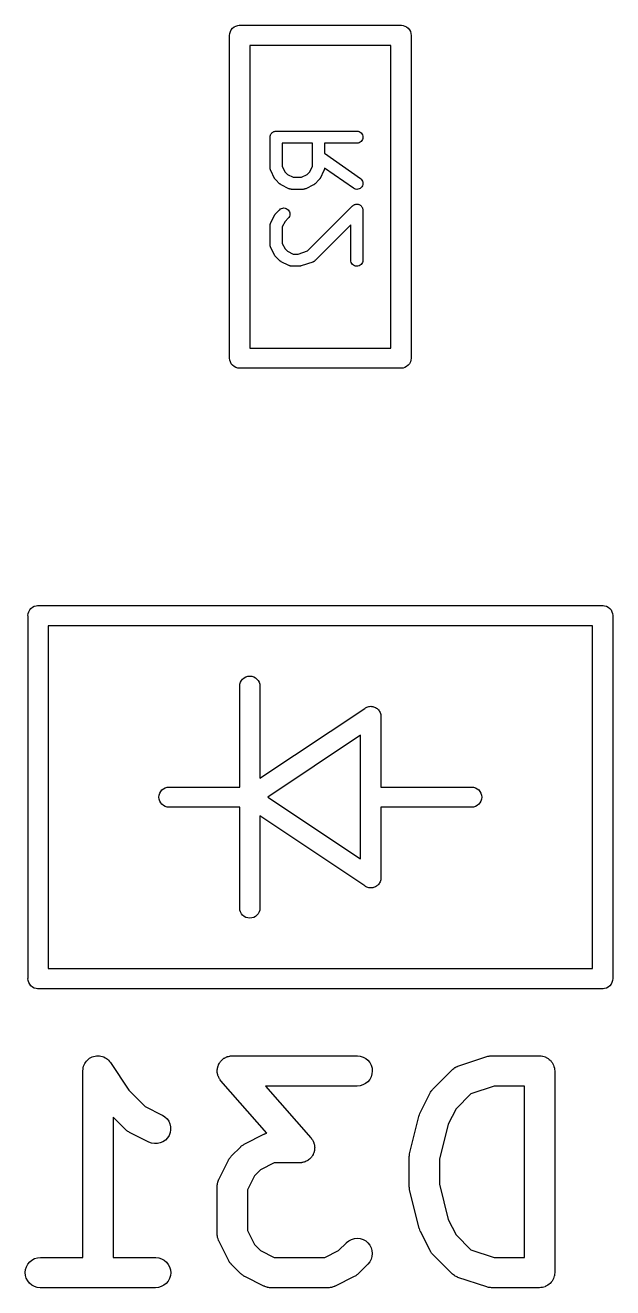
# Model space of a CAD drawing. Extents: x 1.7 to 12.3, y -5.9 to -2.3.
# Drawn here: x 6.2236 to 6.3384, y -2.627 to -2.3806 of the extents above; entities that cross this region are included whole.
import ezdxf

# ---------------------------------------------------------------- set-up
doc = ezdxf.new("R2010")
doc.units = 0
doc.header["$MEASUREMENT"] = 0
doc.layers.add('BLACK', color=7, linetype='CONTINUOUS')

msp = doc.modelspace()

# ---------------------------------------------------------------- linework, layer by layer
at = {"layer": 'BLACK', "linetype": 'CONTINUOUS'}
for p, q in [((6.26353, -2.38257), (6.26357, -2.38218)), ((6.26354, -2.38266), (6.26353, -2.38257)), ((6.26354, -2.44546), (6.26354, -2.38266)), ((6.26357, -2.38218), (6.26368, -2.38181)), ((6.26368, -2.38181), (6.26386, -2.38147)), ((6.26386, -2.38147), (6.26411, -2.38117)), ((6.26411, -2.38117), (6.26441, -2.38092)), ((6.26441, -2.38092), (6.26475, -2.38074)), ((6.26475, -2.38074), (6.26512, -2.38063)), ((6.26512, -2.38063), (6.26541, -2.3806)), ((6.26541, -2.3806), (6.26551, -2.38059)), ((6.26551, -2.38059), (6.2656, -2.3806)), ((6.2656, -2.3806), (6.29691, -2.3806)), ((6.29691, -2.3806), (6.297, -2.38059)), ((6.297, -2.38059), (6.2971, -2.3806)), ((6.2971, -2.3806), (6.29739, -2.38063)), ((6.29739, -2.38063), (6.29776, -2.38074)), ((6.29776, -2.38074), (6.2981, -2.38092)), ((6.2981, -2.38092), (6.2984, -2.38117)), ((6.2984, -2.38117), (6.29865, -2.38147)), ((6.29865, -2.38147), (6.29883, -2.38181)), ((6.29883, -2.38181), (6.29894, -2.38218)), ((6.29894, -2.38218), (6.29898, -2.38257)), ((6.29898, -2.38257), (6.29897, -2.38266)), ((6.29897, -2.38266), (6.29897, -2.44546)), ((6.26747, -2.38453), (6.26747, -2.44359)), ((6.29503, -2.38453), (6.26747, -2.38453)), ((6.29503, -2.44359), (6.29503, -2.38453)), ((6.27145, -2.40242), (6.27146, -2.40231)), ((6.27145, -2.40244), (6.27145, -2.40242)), ((6.27145, -2.40844), (6.27145, -2.40244)), ((6.27146, -2.40231), (6.27147, -2.4022)), ((6.27147, -2.4022), (6.27148, -2.40219)), ((6.27147, -2.4022), (6.27147, -2.4022)), ((6.27148, -2.40219), (6.27151, -2.40209)), ((6.27151, -2.40209), (6.27154, -2.40198)), ((6.27154, -2.40197), (6.2716, -2.40188)), ((6.27154, -2.40198), (6.27154, -2.40197)), ((6.27154, -2.40198), (6.27154, -2.40198)), ((6.2716, -2.40188), (6.27165, -2.40178)), ((6.27165, -2.40178), (6.27165, -2.40177)), ((6.27165, -2.40177), (6.27166, -2.40177)), ((6.27166, -2.40177), (6.27173, -2.40169)), ((6.27173, -2.40169), (6.2718, -2.4016)), ((6.2718, -2.40159), (6.27189, -2.40152)), ((6.2718, -2.4016), (6.2718, -2.40159)), ((6.2718, -2.4016), (6.2718, -2.4016)), ((6.27189, -2.40152), (6.27198, -2.40145)), ((6.27198, -2.40145), (6.27208, -2.4014)), ((6.27198, -2.40145), (6.27198, -2.40145)), ((6.27198, -2.40145), (6.27198, -2.40145)), ((6.27208, -2.4014), (6.27218, -2.40135)), ((6.27218, -2.40135), (6.27218, -2.40134)), ((6.27218, -2.40134), (6.27219, -2.40134)), ((6.27219, -2.40134), (6.2723, -2.40131)), ((6.2723, -2.40131), (6.2724, -2.40128)), ((6.2724, -2.40128), (6.27241, -2.40128)), ((6.27241, -2.40128), (6.27252, -2.40127)), ((6.27241, -2.40128), (6.27241, -2.40128)), ((6.27252, -2.40127), (6.27263, -2.40126)), ((6.27263, -2.40126), (6.28838, -2.40126)), ((6.28838, -2.40126), (6.2884, -2.40126)), ((6.2884, -2.40126), (6.28862, -2.40128)), ((6.28862, -2.40128), (6.28884, -2.40135)), ((6.28884, -2.40135), (6.28905, -2.40146)), ((6.28905, -2.40146), (6.28922, -2.40161)), ((6.28922, -2.40161), (6.28937, -2.40179)), ((6.28937, -2.40179), (6.28947, -2.402)), ((6.28947, -2.402), (6.28954, -2.40222)), ((6.28954, -2.40222), (6.28956, -2.40245)), ((6.28956, -2.40245), (6.28954, -2.40268)), ((6.27381, -2.40362), (6.27381, -2.40816)), ((6.2797, -2.40362), (6.27381, -2.40362)), ((6.2797, -2.40816), (6.2797, -2.40362)), ((6.28838, -2.40362), (6.28206, -2.40362)), ((6.28206, -2.40362), (6.28206, -2.40557)), ((6.28861, -2.4036), (6.28838, -2.40362)), ((6.28883, -2.40353), (6.28861, -2.4036)), ((6.28903, -2.40342), (6.28883, -2.40353)), ((6.28921, -2.40328), (6.28903, -2.40342)), ((6.28936, -2.4031), (6.28921, -2.40328)), ((6.28947, -2.4029), (6.28936, -2.4031)), ((6.28954, -2.40268), (6.28947, -2.4029)), ((6.28206, -2.40557), (6.28906, -2.41047)), ((6.27145, -2.40847), (6.27145, -2.40844)), ((6.27145, -2.40851), (6.27145, -2.40847)), ((6.27146, -2.40859), (6.27145, -2.40851)), ((6.27147, -2.40867), (6.27146, -2.40859)), ((6.27148, -2.4087), (6.27147, -2.40867)), ((6.27149, -2.40873), (6.27148, -2.4087)), ((6.27152, -2.40881), (6.27149, -2.40873)), ((6.27154, -2.40889), (6.27152, -2.40881)), ((6.27155, -2.40892), (6.27154, -2.40889)), ((6.27157, -2.40895), (6.27155, -2.40892)), ((6.27157, -2.40897), (6.27157, -2.40895)), ((6.27232, -2.41047), (6.27157, -2.40897)), ((6.27381, -2.40816), (6.27435, -2.40924)), ((6.27435, -2.40924), (6.27483, -2.40972)), ((6.27483, -2.40972), (6.27591, -2.41026)), ((6.2776, -2.41026), (6.27868, -2.40972)), ((6.27868, -2.40972), (6.27916, -2.40924)), ((6.27916, -2.40924), (6.2797, -2.40816)), ((6.28194, -2.40897), (6.28119, -2.41047)), ((6.28195, -2.40893), (6.28194, -2.40897)), ((6.28197, -2.4089), (6.28195, -2.40893)), ((6.28199, -2.40883), (6.28197, -2.4089)), ((6.28202, -2.40875), (6.28199, -2.40883)), ((6.28203, -2.40868), (6.28202, -2.40872)), ((6.28202, -2.40872), (6.28202, -2.40875)), ((6.28204, -2.4086), (6.28203, -2.40868)), ((6.28206, -2.40852), (6.28204, -2.4086)), ((6.2877, -2.4124), (6.28206, -2.40846)), ((6.28206, -2.40846), (6.28206, -2.40849)), ((6.28206, -2.40849), (6.28206, -2.40852)), ((6.27236, -2.41052), (6.27232, -2.41047)), ((6.27239, -2.41058), (6.27236, -2.41052)), ((6.27242, -2.41062), (6.27239, -2.41058)), ((6.27245, -2.41066), (6.27242, -2.41062)), ((6.27249, -2.41071), (6.27245, -2.41066)), ((6.27253, -2.41076), (6.27249, -2.41071)), ((6.27255, -2.41077), (6.27253, -2.41076)), ((6.2733, -2.41152), (6.27255, -2.41077)), ((6.27335, -2.41156), (6.2733, -2.41152)), ((6.27339, -2.41161), (6.27335, -2.41156)), ((6.27344, -2.41164), (6.27339, -2.41161)), ((6.27347, -2.41167), (6.27344, -2.41164)), ((6.27353, -2.4117), (6.27347, -2.41167)), ((6.27359, -2.41174), (6.27353, -2.4117)), ((6.2736, -2.41174), (6.27359, -2.41174)), ((6.2751, -2.41249), (6.2736, -2.41174)), ((6.27591, -2.41026), (6.2776, -2.41026)), ((6.27991, -2.41174), (6.27841, -2.41249)), ((6.27996, -2.41171), (6.27991, -2.41174)), ((6.28002, -2.41168), (6.27996, -2.41171)), ((6.28006, -2.41165), (6.28002, -2.41168)), ((6.2801, -2.41162), (6.28006, -2.41165)), ((6.28015, -2.41157), (6.2801, -2.41162)), ((6.2802, -2.41153), (6.28015, -2.41157)), ((6.28021, -2.41152), (6.2802, -2.41153)), ((6.28096, -2.41077), (6.28021, -2.41152)), ((6.28101, -2.41072), (6.28096, -2.41077)), ((6.28105, -2.41067), (6.28101, -2.41072)), ((6.28108, -2.41063), (6.28105, -2.41067)), ((6.28111, -2.41059), (6.28108, -2.41063)), ((6.28114, -2.41054), (6.28111, -2.41059)), ((6.28118, -2.41048), (6.28114, -2.41054)), ((6.28119, -2.41047), (6.28118, -2.41048)), ((6.2879, -2.41252), (6.2877, -2.4124)), ((6.28901, -2.41244), (6.2888, -2.41254)), ((6.28919, -2.41229), (6.28901, -2.41244)), ((6.28906, -2.41047), (6.28907, -2.41048)), ((6.28907, -2.41048), (6.28924, -2.41063)), ((6.28934, -2.41212), (6.28919, -2.41229)), ((6.28924, -2.41063), (6.28938, -2.41081)), ((6.28946, -2.41192), (6.28934, -2.41212)), ((6.28938, -2.41081), (6.28948, -2.41102)), ((6.28953, -2.4117), (6.28946, -2.41192)), ((6.28948, -2.41102), (6.28954, -2.41124)), ((6.28956, -2.41147), (6.28953, -2.4117)), ((6.28954, -2.41124), (6.28956, -2.41147)), ((6.27513, -2.41251), (6.2751, -2.41249)), ((6.27516, -2.41252), (6.27513, -2.41251)), ((6.27524, -2.41255), (6.27516, -2.41252)), ((6.27532, -2.41258), (6.27524, -2.41255)), ((6.27535, -2.41258), (6.27532, -2.41258)), ((6.27538, -2.41259), (6.27535, -2.41258)), ((6.27546, -2.4126), (6.27538, -2.41259)), ((6.27554, -2.41261), (6.27546, -2.4126)), ((6.27558, -2.41261), (6.27554, -2.41261)), ((6.27561, -2.41262), (6.27558, -2.41261)), ((6.27563, -2.41262), (6.27561, -2.41262)), ((6.27788, -2.41262), (6.27563, -2.41262)), ((6.27791, -2.41261), (6.27788, -2.41262)), ((6.27795, -2.41262), (6.27791, -2.41261)), ((6.27803, -2.4126), (6.27795, -2.41262)), ((6.27811, -2.4126), (6.27803, -2.4126)), ((6.27814, -2.41259), (6.27811, -2.4126)), ((6.27818, -2.41258), (6.27814, -2.41259)), ((6.27825, -2.41255), (6.27818, -2.41258)), ((6.27833, -2.41253), (6.27825, -2.41255)), ((6.27836, -2.41251), (6.27833, -2.41253)), ((6.27839, -2.4125), (6.27836, -2.41251)), ((6.27841, -2.41249), (6.27839, -2.4125)), ((6.28812, -2.41259), (6.2879, -2.41252)), ((6.28835, -2.41262), (6.28812, -2.41259)), ((6.28858, -2.4126), (6.28835, -2.41262)), ((6.2888, -2.41254), (6.28858, -2.4126)), ((6.2725, -2.4174), (6.27255, -2.41735)), ((6.27255, -2.41735), (6.2733, -2.4166)), ((6.2733, -2.4166), (6.27331, -2.41659)), ((6.27331, -2.41659), (6.27349, -2.41645)), ((6.27349, -2.41645), (6.27369, -2.41634)), ((6.27369, -2.41634), (6.27391, -2.41627)), ((6.27391, -2.41627), (6.27414, -2.41625)), ((6.27414, -2.41625), (6.27437, -2.41628)), ((6.27437, -2.41628), (6.27459, -2.41635)), ((6.27459, -2.41635), (6.27479, -2.41646)), ((6.27479, -2.41646), (6.27497, -2.41661)), ((6.27497, -2.41661), (6.27512, -2.41679)), ((6.27512, -2.41679), (6.27522, -2.41699)), ((6.27522, -2.41699), (6.27529, -2.41721)), ((6.27529, -2.41721), (6.27531, -2.41744)), ((6.27874, -2.42465), (6.28754, -2.41585)), ((6.28754, -2.41585), (6.28756, -2.41584)), ((6.28756, -2.41584), (6.28765, -2.41577)), ((6.28765, -2.41577), (6.28773, -2.4157)), ((6.28773, -2.4157), (6.28773, -2.4157)), ((6.28773, -2.4157), (6.28774, -2.4157)), ((6.28774, -2.4157), (6.28783, -2.41564)), ((6.28783, -2.41564), (6.28794, -2.41559)), ((6.28794, -2.41559), (6.28805, -2.41556)), ((6.28794, -2.41559), (6.28794, -2.41559)), ((6.28794, -2.41559), (6.28794, -2.41559)), ((6.28805, -2.41556), (6.28816, -2.41553)), ((6.28816, -2.41553), (6.28828, -2.41551)), ((6.28816, -2.41553), (6.28816, -2.41553)), ((6.28816, -2.41553), (6.28816, -2.41553)), ((6.28828, -2.41551), (6.28839, -2.4155)), ((6.28839, -2.4155), (6.28839, -2.41551)), ((6.28839, -2.41551), (6.28839, -2.4155)), ((6.28839, -2.4155), (6.28851, -2.41552)), ((6.28851, -2.41552), (6.28862, -2.41553)), ((6.28862, -2.41553), (6.28862, -2.41553)), ((6.28862, -2.41553), (6.28862, -2.41553)), ((6.28862, -2.41553), (6.28874, -2.41557)), ((6.28874, -2.41557), (6.28884, -2.4156)), ((6.28884, -2.4156), (6.28884, -2.4156)), ((6.28884, -2.4156), (6.28884, -2.4156)), ((6.28884, -2.4156), (6.28895, -2.41566)), ((6.28895, -2.41566), (6.28904, -2.41571)), ((6.28904, -2.41571), (6.28904, -2.41571)), ((6.28904, -2.41571), (6.28904, -2.41571)), ((6.28904, -2.41571), (6.28913, -2.41579)), ((6.28913, -2.41579), (6.28922, -2.41585)), ((6.28922, -2.41585), (6.28922, -2.41586)), ((6.28922, -2.41586), (6.28922, -2.41586)), ((6.28922, -2.41586), (6.28929, -2.41595)), ((6.28929, -2.41595), (6.28936, -2.41603)), ((6.28936, -2.41603), (6.28936, -2.41603)), ((6.28936, -2.41603), (6.28936, -2.41604)), ((6.28936, -2.41604), (6.28942, -2.41614)), ((6.28942, -2.41614), (6.28947, -2.41624)), ((6.28947, -2.41624), (6.28947, -2.41624)), ((6.28947, -2.41624), (6.28947, -2.41624)), ((6.28947, -2.41624), (6.2895, -2.41635)), ((6.2895, -2.41635), (6.28954, -2.41646)), ((6.28954, -2.41646), (6.28954, -2.41646)), ((6.28954, -2.41646), (6.28954, -2.41646)), ((6.28954, -2.41646), (6.28955, -2.41657)), ((6.28955, -2.41657), (6.28956, -2.41669)), ((6.28956, -2.41669), (6.28956, -2.42643)), ((6.27145, -2.4196), (6.27147, -2.41952)), ((6.27145, -2.41963), (6.27145, -2.4196)), ((6.27145, -2.41967), (6.27145, -2.41963)), ((6.27145, -2.41969), (6.27145, -2.41967)), ((6.27145, -2.42344), (6.27145, -2.41969)), ((6.27147, -2.41952), (6.27148, -2.41944)), ((6.27148, -2.41944), (6.27149, -2.41941)), ((6.27149, -2.41937), (6.27152, -2.4193)), ((6.27149, -2.41941), (6.27149, -2.41937)), ((6.27152, -2.4193), (6.27154, -2.41922)), ((6.27154, -2.41922), (6.27156, -2.41919)), ((6.27156, -2.41919), (6.27157, -2.41916)), ((6.27157, -2.41916), (6.27232, -2.41766)), ((6.27232, -2.41766), (6.27233, -2.41764)), ((6.27233, -2.41764), (6.27237, -2.41759)), ((6.27237, -2.41759), (6.2724, -2.41753)), ((6.2724, -2.41753), (6.27243, -2.41749)), ((6.27243, -2.41749), (6.27246, -2.41745)), ((6.27246, -2.41745), (6.2725, -2.4174)), ((6.27435, -2.41889), (6.27381, -2.41996)), ((6.27497, -2.41827), (6.27435, -2.41889)), ((6.27511, -2.41809), (6.27497, -2.41827)), ((6.27522, -2.41789), (6.27511, -2.41809)), ((6.27529, -2.41767), (6.27522, -2.41789)), ((6.27531, -2.41744), (6.27529, -2.41767)), ((6.2872, -2.41954), (6.28021, -2.42652)), ((6.2872, -2.42643), (6.2872, -2.41954)), ((6.27381, -2.41996), (6.27381, -2.42316)), ((6.27145, -2.42347), (6.27145, -2.42344)), ((6.27145, -2.4235), (6.27145, -2.42347)), ((6.27146, -2.42358), (6.27145, -2.4235)), ((6.27147, -2.42366), (6.27146, -2.42358)), ((6.27148, -2.4237), (6.27147, -2.42366)), ((6.27149, -2.42373), (6.27148, -2.4237)), ((6.27152, -2.42381), (6.27149, -2.42373)), ((6.27154, -2.42389), (6.27152, -2.42381)), ((6.27155, -2.42392), (6.27154, -2.42389)), ((6.27157, -2.42395), (6.27155, -2.42392)), ((6.27157, -2.42396), (6.27157, -2.42395)), ((6.27232, -2.42546), (6.27157, -2.42396)), ((6.27381, -2.42316), (6.27435, -2.42424)), ((6.27435, -2.42424), (6.27483, -2.42471)), ((6.27483, -2.42471), (6.27591, -2.42525)), ((6.27694, -2.42525), (6.27874, -2.42465)), ((6.27236, -2.42552), (6.27232, -2.42546)), ((6.27239, -2.42558), (6.27236, -2.42552)), ((6.27242, -2.42562), (6.27239, -2.42558)), ((6.27245, -2.42566), (6.27242, -2.42562)), ((6.27249, -2.42571), (6.27245, -2.42566)), ((6.27253, -2.42576), (6.27249, -2.42571)), ((6.27255, -2.42577), (6.27253, -2.42576)), ((6.2733, -2.42652), (6.27255, -2.42577)), ((6.27335, -2.42656), (6.2733, -2.42652)), ((6.27339, -2.42661), (6.27335, -2.42656)), ((6.27344, -2.42664), (6.27339, -2.42661)), ((6.27347, -2.42667), (6.27344, -2.42664)), ((6.27353, -2.4267), (6.27347, -2.42667)), ((6.27359, -2.42673), (6.27353, -2.4267)), ((6.2736, -2.42674), (6.27359, -2.42673)), ((6.2751, -2.42749), (6.2736, -2.42674)), ((6.27591, -2.42525), (6.27694, -2.42525)), ((6.27975, -2.42681), (6.2775, -2.42756)), ((6.27979, -2.42679), (6.27975, -2.42681)), ((6.27982, -2.42678), (6.27979, -2.42679)), ((6.27989, -2.42674), (6.27982, -2.42678)), ((6.27996, -2.42671), (6.27989, -2.42674)), ((6.27999, -2.42669), (6.27996, -2.42671)), ((6.28002, -2.42668), (6.27999, -2.42669)), ((6.28009, -2.42663), (6.28002, -2.42668)), ((6.28015, -2.42658), (6.28009, -2.42663)), ((6.28018, -2.42655), (6.28015, -2.42658)), ((6.2802, -2.42653), (6.28018, -2.42655)), ((6.28021, -2.42652), (6.2802, -2.42653)), ((6.28722, -2.42666), (6.2872, -2.42643)), ((6.28729, -2.42688), (6.28722, -2.42666)), ((6.28739, -2.42709), (6.28729, -2.42688)), ((6.28754, -2.42727), (6.28739, -2.42709)), ((6.28935, -2.4271), (6.2892, -2.42728)), ((6.28946, -2.4269), (6.28935, -2.4271)), ((6.28953, -2.42668), (6.28946, -2.4269)), ((6.28956, -2.42645), (6.28953, -2.42668)), ((6.28956, -2.42643), (6.28956, -2.42645)), ((6.27513, -2.4275), (6.2751, -2.42749)), ((6.27516, -2.42752), (6.27513, -2.4275)), ((6.27524, -2.42754), (6.27516, -2.42752)), ((6.27532, -2.42757), (6.27524, -2.42754)), ((6.27535, -2.42758), (6.27532, -2.42757)), ((6.27538, -2.42759), (6.27535, -2.42758)), ((6.27546, -2.4276), (6.27538, -2.42759)), ((6.27554, -2.42761), (6.27546, -2.4276)), ((6.27558, -2.42761), (6.27554, -2.42761)), ((6.27561, -2.42762), (6.27558, -2.42761)), ((6.27563, -2.42762), (6.27561, -2.42762)), ((6.27713, -2.42762), (6.27563, -2.42762)), ((6.2772, -2.42761), (6.27713, -2.42762)), ((6.27726, -2.42761), (6.2772, -2.42761)), ((6.27731, -2.4276), (6.27726, -2.42761)), ((6.27736, -2.42759), (6.27731, -2.4276)), ((6.27742, -2.42757), (6.27736, -2.42759)), ((6.27749, -2.42756), (6.27742, -2.42757)), ((6.2775, -2.42756), (6.27749, -2.42756)), ((6.28772, -2.42741), (6.28754, -2.42727)), ((6.28792, -2.42752), (6.28772, -2.42741)), ((6.28814, -2.42759), (6.28792, -2.42752)), ((6.28837, -2.42762), (6.28814, -2.42759)), ((6.2886, -2.42759), (6.28837, -2.42762)), ((6.28882, -2.42753), (6.2886, -2.42759)), ((6.28903, -2.42742), (6.28882, -2.42753)), ((6.2892, -2.42728), (6.28903, -2.42742)), ((6.26747, -2.44359), (6.29503, -2.44359)), ((6.26353, -2.44556), (6.26354, -2.44546)), ((6.26357, -2.44594), (6.26353, -2.44556)), ((6.26368, -2.44631), (6.26357, -2.44594)), ((6.26386, -2.44666), (6.26368, -2.44631)), ((6.26411, -2.44696), (6.26386, -2.44666)), ((6.29865, -2.44666), (6.2984, -2.44696)), ((6.29883, -2.44631), (6.29865, -2.44666)), ((6.29894, -2.44594), (6.29883, -2.44631)), ((6.29898, -2.44556), (6.29894, -2.44594)), ((6.29897, -2.44546), (6.29898, -2.44556)), ((6.26441, -2.4472), (6.26411, -2.44696)), ((6.26475, -2.44738), (6.26441, -2.4472)), ((6.26512, -2.4475), (6.26475, -2.44738)), ((6.26541, -2.44753), (6.26512, -2.4475)), ((6.26551, -2.44754), (6.26541, -2.44753)), ((6.2656, -2.44753), (6.26551, -2.44754)), ((6.29691, -2.44753), (6.2656, -2.44753)), ((6.297, -2.44754), (6.29691, -2.44753)), ((6.2971, -2.44753), (6.297, -2.44754)), ((6.29739, -2.4475), (6.2971, -2.44753)), ((6.29776, -2.44738), (6.29739, -2.4475)), ((6.2981, -2.4472), (6.29776, -2.44738)), ((6.2984, -2.44696), (6.2981, -2.4472)), ((6.22415, -2.49582), (6.22419, -2.49543)), ((6.22416, -2.49591), (6.22415, -2.49582)), ((6.22416, -2.56659), (6.22416, -2.49591)), ((6.22419, -2.49543), (6.2243, -2.49506)), ((6.2243, -2.49506), (6.22449, -2.49472)), ((6.22449, -2.49472), (6.22473, -2.49442)), ((6.22473, -2.49442), (6.22503, -2.49417)), ((6.22503, -2.49417), (6.22537, -2.49399)), ((6.22537, -2.49399), (6.22575, -2.49388)), ((6.22575, -2.49388), (6.22604, -2.49385)), ((6.22604, -2.49385), (6.22613, -2.49384)), ((6.22613, -2.49384), (6.22623, -2.49385)), ((6.22623, -2.49385), (6.33627, -2.49385)), ((6.33627, -2.49385), (6.33637, -2.49384)), ((6.33637, -2.49384), (6.33646, -2.49385)), ((6.33646, -2.49385), (6.33675, -2.49388)), ((6.33675, -2.49388), (6.33713, -2.49399)), ((6.33713, -2.49399), (6.33747, -2.49417)), ((6.33747, -2.49417), (6.33777, -2.49442)), ((6.33777, -2.49442), (6.33801, -2.49472)), ((6.33801, -2.49472), (6.3382, -2.49506)), ((6.3382, -2.49506), (6.33831, -2.49543)), ((6.33831, -2.49543), (6.33835, -2.49582)), ((6.33835, -2.49582), (6.33834, -2.49591)), ((6.33834, -2.49591), (6.33834, -2.56659)), ((6.2281, -2.49779), (6.2281, -2.56471)), ((6.3344, -2.49779), (6.2281, -2.49779)), ((6.3344, -2.56471), (6.3344, -2.49779)), ((6.26564, -2.50884), (6.26583, -2.5085)), ((6.26583, -2.5085), (6.26607, -2.5082)), ((6.26607, -2.5082), (6.26637, -2.50795)), ((6.26637, -2.50795), (6.26671, -2.50777)), ((6.26671, -2.50777), (6.26708, -2.50766)), ((6.26708, -2.50766), (6.26747, -2.50762)), ((6.26747, -2.50762), (6.26786, -2.50766)), ((6.26786, -2.50766), (6.26823, -2.50777)), ((6.26823, -2.50777), (6.26857, -2.50795)), ((6.26857, -2.50795), (6.26887, -2.5082)), ((6.26887, -2.5082), (6.26912, -2.5085)), ((6.26912, -2.5085), (6.2693, -2.50884)), ((6.2655, -2.5095), (6.26553, -2.50921)), ((6.2655, -2.52928), (6.2655, -2.5095)), ((6.26553, -2.50921), (6.26564, -2.50884)), ((6.2693, -2.50884), (6.26941, -2.50921)), ((6.26941, -2.50921), (6.26944, -2.5095)), ((6.26944, -2.5095), (6.26944, -2.52757)), ((6.26944, -2.52757), (6.28992, -2.51392)), ((6.28992, -2.51392), (6.28999, -2.51386)), ((6.28999, -2.51386), (6.29008, -2.51381)), ((6.29008, -2.51381), (6.29019, -2.51375)), ((6.29008, -2.51381), (6.29008, -2.51381)), ((6.29019, -2.51375), (6.29034, -2.51367)), ((6.29034, -2.51367), (6.29052, -2.51362)), ((6.29034, -2.51367), (6.29034, -2.51367)), ((6.29034, -2.51367), (6.29034, -2.51367)), ((6.29052, -2.51362), (6.29071, -2.51356)), ((6.29071, -2.51356), (6.29086, -2.51355)), ((6.29071, -2.51356), (6.29071, -2.51356)), ((6.29071, -2.51356), (6.29071, -2.51356)), ((6.29086, -2.51355), (6.29109, -2.51352)), ((6.29109, -2.51352), (6.29109, -2.51352)), ((6.29109, -2.51352), (6.29109, -2.51352)), ((6.29109, -2.51352), (6.29125, -2.51354)), ((6.29125, -2.51354), (6.29148, -2.51356)), ((6.29148, -2.51356), (6.29148, -2.51356)), ((6.29148, -2.51356), (6.29148, -2.51356)), ((6.29148, -2.51356), (6.29163, -2.51361)), ((6.29163, -2.51361), (6.29185, -2.51367)), ((6.29185, -2.51367), (6.29185, -2.51368)), ((6.29185, -2.51368), (6.29185, -2.51368)), ((6.29185, -2.51368), (6.292, -2.51376)), ((6.292, -2.51376), (6.29219, -2.51386)), ((6.29219, -2.51386), (6.29219, -2.51386)), ((6.29219, -2.51386), (6.29219, -2.51386)), ((6.29219, -2.51386), (6.29233, -2.51397)), ((6.29233, -2.51397), (6.29249, -2.5141)), ((6.29249, -2.5141), (6.29249, -2.5141)), ((6.29249, -2.5141), (6.29249, -2.5141)), ((6.29249, -2.5141), (6.29259, -2.51423)), ((6.29259, -2.51423), (6.29274, -2.5144)), ((6.29274, -2.5144), (6.29274, -2.5144)), ((6.29274, -2.5144), (6.29274, -2.5144)), ((6.29274, -2.5144), (6.29281, -2.51455)), ((6.29281, -2.51455), (6.29292, -2.51475)), ((6.29292, -2.51475), (6.29292, -2.51475)), ((6.29292, -2.51475), (6.29292, -2.51475)), ((6.29292, -2.51475), (6.29297, -2.51491)), ((6.29297, -2.51491), (6.29303, -2.51512)), ((6.29303, -2.51512), (6.29303, -2.51512)), ((6.29303, -2.51512), (6.29303, -2.51512)), ((6.29303, -2.51512), (6.29305, -2.51527)), ((6.29305, -2.51527), (6.29306, -2.51541)), ((6.29306, -2.51541), (6.29306, -2.51541)), ((6.29306, -2.51541), (6.29307, -2.5155)), ((6.29307, -2.5155), (6.29306, -2.5156)), ((6.29306, -2.5156), (6.29306, -2.52928)), ((6.28912, -2.51918), (6.27102, -2.53125)), ((6.28912, -2.53115), (6.28912, -2.51918)), ((6.24978, -2.53086), (6.24989, -2.53049)), ((6.24989, -2.53049), (6.25008, -2.53015)), ((6.25008, -2.53015), (6.25032, -2.52985)), ((6.25032, -2.52985), (6.25062, -2.52961)), ((6.25062, -2.52961), (6.25097, -2.52942)), ((6.25097, -2.52942), (6.25134, -2.52931)), ((6.25134, -2.52931), (6.25163, -2.52928)), ((6.25163, -2.52928), (6.2655, -2.52928)), ((6.29306, -2.52928), (6.31087, -2.52928)), ((6.31087, -2.52928), (6.31116, -2.52931)), ((6.31116, -2.52931), (6.31153, -2.52942)), ((6.31153, -2.52942), (6.31188, -2.52961)), ((6.31188, -2.52961), (6.31218, -2.52985)), ((6.31218, -2.52985), (6.31242, -2.53015)), ((6.31242, -2.53015), (6.3126, -2.53049)), ((6.3126, -2.53049), (6.31272, -2.53086)), ((6.24974, -2.53125), (6.24978, -2.53086)), ((6.24978, -2.53164), (6.24974, -2.53125)), ((6.24989, -2.53201), (6.24978, -2.53164)), ((6.25008, -2.53235), (6.24989, -2.53201)), ((6.25032, -2.53265), (6.25008, -2.53235)), ((6.25062, -2.53289), (6.25032, -2.53265)), ((6.25097, -2.53308), (6.25062, -2.53289)), ((6.25134, -2.53319), (6.25097, -2.53308)), ((6.25163, -2.53322), (6.25134, -2.53319)), ((6.27102, -2.53125), (6.28912, -2.54332)), ((6.28911, -2.53125), (6.28912, -2.53115)), ((6.28912, -2.53135), (6.28911, -2.53125)), ((6.28912, -2.54332), (6.28912, -2.53135)), ((6.31116, -2.53319), (6.31087, -2.53322)), ((6.31153, -2.53308), (6.31116, -2.53319)), ((6.31188, -2.53289), (6.31153, -2.53308)), ((6.31218, -2.53265), (6.31188, -2.53289)), ((6.31242, -2.53235), (6.31218, -2.53265)), ((6.3126, -2.53201), (6.31242, -2.53235)), ((6.31272, -2.53164), (6.3126, -2.53201)), ((6.31272, -2.53086), (6.31276, -2.53125)), ((6.31276, -2.53125), (6.31272, -2.53164)), ((6.2655, -2.53322), (6.25163, -2.53322)), ((6.2655, -2.553), (6.2655, -2.53322)), ((6.28992, -2.54858), (6.26944, -2.53493)), ((6.26944, -2.53493), (6.26944, -2.553)), ((6.31087, -2.53322), (6.29306, -2.53322)), ((6.29306, -2.53322), (6.29306, -2.5469)), ((6.29281, -2.54795), (6.29274, -2.5481)), ((6.29292, -2.54775), (6.29281, -2.54795)), ((6.29297, -2.54759), (6.29292, -2.54775)), ((6.29292, -2.54775), (6.29292, -2.54775)), ((6.29292, -2.54775), (6.29292, -2.54775)), ((6.29303, -2.54738), (6.29297, -2.54759)), ((6.29305, -2.54723), (6.29303, -2.54738)), ((6.29303, -2.54738), (6.29303, -2.54738)), ((6.29303, -2.54738), (6.29303, -2.54738)), ((6.29306, -2.54709), (6.29305, -2.54723)), ((6.29306, -2.5469), (6.29307, -2.547)), ((6.29307, -2.547), (6.29306, -2.54709)), ((6.29306, -2.54709), (6.29306, -2.54709)), ((6.28999, -2.54864), (6.28992, -2.54858)), ((6.29008, -2.54869), (6.28999, -2.54864)), ((6.29017, -2.54874), (6.29008, -2.54869)), ((6.29008, -2.54869), (6.29008, -2.54869)), ((6.29034, -2.54883), (6.29017, -2.54874)), ((6.29051, -2.54888), (6.29034, -2.54883)), ((6.29034, -2.54883), (6.29034, -2.54883)), ((6.29034, -2.54883), (6.29034, -2.54883)), ((6.29071, -2.54894), (6.29051, -2.54888)), ((6.29086, -2.54895), (6.29071, -2.54894)), ((6.29071, -2.54894), (6.29071, -2.54894)), ((6.29071, -2.54894), (6.29071, -2.54894)), ((6.29109, -2.54898), (6.29086, -2.54895)), ((6.29125, -2.54896), (6.29109, -2.54898)), ((6.29109, -2.54898), (6.29109, -2.54898)), ((6.29109, -2.54898), (6.29109, -2.54898)), ((6.29148, -2.54894), (6.29125, -2.54896)), ((6.29164, -2.54889), (6.29148, -2.54894)), ((6.29148, -2.54894), (6.29148, -2.54894)), ((6.29148, -2.54894), (6.29148, -2.54894)), ((6.29185, -2.54883), (6.29164, -2.54889)), ((6.29202, -2.54873), (6.29185, -2.54882)), ((6.29185, -2.54882), (6.29185, -2.54882)), ((6.29185, -2.54882), (6.29185, -2.54883)), ((6.29219, -2.54864), (6.29202, -2.54873)), ((6.29234, -2.54852), (6.29219, -2.54864)), ((6.29219, -2.54864), (6.29219, -2.54864)), ((6.29219, -2.54864), (6.29219, -2.54864)), ((6.29249, -2.5484), (6.29234, -2.54852)), ((6.29259, -2.54827), (6.29249, -2.5484)), ((6.29249, -2.5484), (6.29249, -2.5484)), ((6.29249, -2.5484), (6.29249, -2.5484)), ((6.29274, -2.5481), (6.29259, -2.54827)), ((6.29274, -2.5481), (6.29274, -2.5481)), ((6.29274, -2.5481), (6.29274, -2.5481)), ((6.26553, -2.55329), (6.2655, -2.553)), ((6.26564, -2.55366), (6.26553, -2.55329)), ((6.26583, -2.554), (6.26564, -2.55366)), ((6.26607, -2.5543), (6.26583, -2.554)), ((6.26637, -2.55455), (6.26607, -2.5543)), ((6.26671, -2.55473), (6.26637, -2.55455)), ((6.26708, -2.55484), (6.26671, -2.55473)), ((6.26747, -2.55488), (6.26708, -2.55484)), ((6.26786, -2.55484), (6.26747, -2.55488)), ((6.26823, -2.55473), (6.26786, -2.55484)), ((6.26857, -2.55455), (6.26823, -2.55473)), ((6.26887, -2.5543), (6.26857, -2.55455)), ((6.26912, -2.554), (6.26887, -2.5543)), ((6.2693, -2.55366), (6.26912, -2.554)), ((6.26941, -2.55329), (6.2693, -2.55366)), ((6.26944, -2.553), (6.26941, -2.55329)), ((6.2281, -2.56471), (6.3344, -2.56471)), ((6.22415, -2.56668), (6.22416, -2.56659)), ((6.22419, -2.56707), (6.22415, -2.56668)), ((6.2243, -2.56744), (6.22419, -2.56707)), ((6.22449, -2.56778), (6.2243, -2.56744)), ((6.3382, -2.56744), (6.33801, -2.56778)), ((6.33831, -2.56707), (6.3382, -2.56744)), ((6.33835, -2.56668), (6.33831, -2.56707)), ((6.33834, -2.56659), (6.33835, -2.56668)), ((6.22473, -2.56808), (6.22449, -2.56778)), ((6.22503, -2.56833), (6.22473, -2.56808)), ((6.22537, -2.56851), (6.22503, -2.56833)), ((6.22575, -2.56862), (6.22537, -2.56851)), ((6.22604, -2.56865), (6.22575, -2.56862)), ((6.22613, -2.56866), (6.22604, -2.56865)), ((6.22623, -2.56865), (6.22613, -2.56866)), ((6.33627, -2.56865), (6.22623, -2.56865)), ((6.33637, -2.56866), (6.33627, -2.56865)), ((6.33646, -2.56865), (6.33637, -2.56866)), ((6.33675, -2.56862), (6.33646, -2.56865)), ((6.33713, -2.56851), (6.33675, -2.56862)), ((6.33747, -2.56833), (6.33713, -2.56851)), ((6.33777, -2.56808), (6.33747, -2.56833)), ((6.33801, -2.56778), (6.33777, -2.56808)), ((6.23575, -2.58258), (6.23597, -2.5824)), ((6.23597, -2.5824), (6.2362, -2.58222)), ((6.2362, -2.58222), (6.23645, -2.58209)), ((6.2362, -2.58222), (6.2362, -2.58222)), ((6.2362, -2.58222), (6.2362, -2.58222)), ((6.23645, -2.58209), (6.23671, -2.58195)), ((6.23671, -2.58195), (6.23698, -2.58187)), ((6.23671, -2.58195), (6.23671, -2.58195)), ((6.23671, -2.58195), (6.23671, -2.58195)), ((6.23698, -2.58187), (6.23726, -2.58179)), ((6.23726, -2.58179), (6.23754, -2.58176)), ((6.23726, -2.58179), (6.23726, -2.58179)), ((6.23726, -2.58179), (6.23726, -2.58179)), ((6.23754, -2.58176), (6.23783, -2.58174)), ((6.23783, -2.58174), (6.23784, -2.58174)), ((6.23784, -2.58174), (6.23784, -2.58174)), ((6.23784, -2.58174), (6.23812, -2.58177)), ((6.23812, -2.58177), (6.23841, -2.5818)), ((6.23841, -2.5818), (6.23841, -2.5818)), ((6.23841, -2.5818), (6.23841, -2.5818)), ((6.23841, -2.5818), (6.23869, -2.58188)), ((6.23869, -2.58188), (6.23896, -2.58197)), ((6.23896, -2.58197), (6.23896, -2.58197)), ((6.23896, -2.58197), (6.23896, -2.58197)), ((6.23896, -2.58197), (6.23922, -2.58211)), ((6.23922, -2.58211), (6.23946, -2.58224)), ((6.23946, -2.58224), (6.23947, -2.58224)), ((6.23947, -2.58224), (6.23947, -2.58224)), ((6.23947, -2.58224), (6.23969, -2.58242)), ((6.23969, -2.58242), (6.23991, -2.58261)), ((6.26206, -2.58253), (6.26214, -2.58245)), ((6.26214, -2.58245), (6.26229, -2.58235)), ((6.26229, -2.58235), (6.26243, -2.58223)), ((6.26243, -2.58223), (6.26252, -2.58218)), ((6.26252, -2.58218), (6.26261, -2.58212)), ((6.26261, -2.58212), (6.26278, -2.58205)), ((6.26278, -2.58205), (6.26294, -2.58196)), ((6.26294, -2.58196), (6.26304, -2.58193)), ((6.26304, -2.58193), (6.26313, -2.58189)), ((6.26313, -2.58189), (6.26331, -2.58185)), ((6.26331, -2.58185), (6.26349, -2.58179)), ((6.26349, -2.58179), (6.26359, -2.58178)), ((6.26359, -2.58178), (6.26369, -2.58176)), ((6.26369, -2.58176), (6.26388, -2.58176)), ((6.26388, -2.58176), (6.26406, -2.58174)), ((6.26406, -2.58174), (6.28844, -2.58174)), ((6.28844, -2.58174), (6.28848, -2.58174)), ((6.28848, -2.58174), (6.28905, -2.5818)), ((6.28905, -2.5818), (6.2896, -2.58198)), ((6.2896, -2.58198), (6.2901, -2.58225)), ((6.2901, -2.58225), (6.29055, -2.58262)), ((6.30812, -2.58376), (6.31375, -2.58189)), ((6.31375, -2.58189), (6.31379, -2.58188)), ((6.31379, -2.58188), (6.31395, -2.58184)), ((6.31395, -2.58184), (6.31411, -2.58179)), ((6.31411, -2.58179), (6.31423, -2.58178)), ((6.31423, -2.58178), (6.31435, -2.58176)), ((6.31435, -2.58176), (6.31452, -2.58175)), ((6.31452, -2.58175), (6.31468, -2.58174)), ((6.31468, -2.58174), (6.32406, -2.58174)), ((6.32406, -2.58174), (6.32408, -2.58174)), ((6.32408, -2.58174), (6.32408, -2.58174)), ((6.32408, -2.58174), (6.32408, -2.58174)), ((6.32408, -2.58174), (6.3241, -2.58174)), ((6.3241, -2.58174), (6.32438, -2.58177)), ((6.32438, -2.58177), (6.32465, -2.5818)), ((6.32465, -2.5818), (6.32466, -2.5818)), ((6.32466, -2.5818), (6.32467, -2.5818)), ((6.32467, -2.5818), (6.32493, -2.58189)), ((6.32493, -2.58189), (6.3252, -2.58197)), ((6.3252, -2.58197), (6.32521, -2.58197)), ((6.32521, -2.58197), (6.32522, -2.58198)), ((6.32522, -2.58198), (6.32546, -2.58211)), ((6.32546, -2.58211), (6.32571, -2.58224)), ((6.32571, -2.58224), (6.32572, -2.58225)), ((6.32572, -2.58225), (6.32572, -2.58225)), ((6.32572, -2.58225), (6.32594, -2.58243)), ((6.32594, -2.58243), (6.32615, -2.58261)), ((6.23486, -2.58465), (6.2349, -2.58437)), ((6.23486, -2.58469), (6.23486, -2.58465)), ((6.23486, -2.58465), (6.23486, -2.58465)), ((6.23486, -2.58465), (6.23486, -2.58465)), ((6.23486, -2.58465), (6.23486, -2.58465)), ((6.23486, -2.62111), (6.23486, -2.58469)), ((6.2349, -2.58437), (6.23493, -2.58408)), ((6.23493, -2.58408), (6.23502, -2.58378)), ((6.23493, -2.58408), (6.23493, -2.58408)), ((6.23493, -2.58408), (6.23493, -2.58408)), ((6.23502, -2.58378), (6.2351, -2.58353)), ((6.2351, -2.58353), (6.23525, -2.58327)), ((6.2351, -2.58353), (6.2351, -2.58353)), ((6.2351, -2.58353), (6.2351, -2.58353)), ((6.23525, -2.58327), (6.23538, -2.58303)), ((6.23538, -2.58302), (6.23557, -2.5828)), ((6.23538, -2.58303), (6.23538, -2.58302)), ((6.23538, -2.58302), (6.23538, -2.58302)), ((6.23557, -2.5828), (6.23575, -2.58258)), ((6.23575, -2.58258), (6.23575, -2.58258)), ((6.23575, -2.58258), (6.23575, -2.58258)), ((6.23991, -2.58261), (6.23991, -2.58261)), ((6.23991, -2.58261), (6.23991, -2.58261)), ((6.23991, -2.58261), (6.24009, -2.58282)), ((6.24009, -2.58282), (6.24027, -2.58305)), ((6.24027, -2.58305), (6.24386, -2.58843)), ((6.26111, -2.58467), (6.26112, -2.58457)), ((6.26113, -2.58485), (6.26111, -2.58467)), ((6.26112, -2.58446), (6.26115, -2.58428)), ((6.26112, -2.58457), (6.26112, -2.58446)), ((6.26113, -2.58504), (6.26113, -2.58485)), ((6.26115, -2.58428), (6.26117, -2.5841)), ((6.26117, -2.5841), (6.2612, -2.584)), ((6.2612, -2.584), (6.26122, -2.5839)), ((6.26122, -2.5839), (6.26129, -2.58372)), ((6.26129, -2.58372), (6.26134, -2.58355)), ((6.26134, -2.58355), (6.26139, -2.58345)), ((6.26139, -2.58345), (6.26143, -2.58336)), ((6.26143, -2.58336), (6.26153, -2.5832)), ((6.26153, -2.5832), (6.26162, -2.58304)), ((6.26162, -2.58304), (6.26168, -2.58296)), ((6.26168, -2.58296), (6.26174, -2.58287)), ((6.26174, -2.58287), (6.26187, -2.58274)), ((6.26187, -2.58274), (6.26198, -2.58259)), ((6.26198, -2.58259), (6.26206, -2.58253)), ((6.29055, -2.58262), (6.29091, -2.58307)), ((6.29091, -2.58307), (6.29117, -2.58358)), ((6.29117, -2.58358), (6.29134, -2.58414)), ((6.29139, -2.58471), (6.29133, -2.58528)), ((6.29134, -2.58414), (6.29139, -2.58471)), ((6.30322, -2.58823), (6.30697, -2.58448)), ((6.30697, -2.58448), (6.307, -2.58445)), ((6.307, -2.58445), (6.30707, -2.58439)), ((6.30707, -2.58439), (6.30713, -2.58433)), ((6.30713, -2.58433), (6.30729, -2.58421)), ((6.30729, -2.58421), (6.30745, -2.58409)), ((6.30745, -2.58409), (6.30753, -2.58405)), ((6.30753, -2.58405), (6.3076, -2.584)), ((6.3076, -2.584), (6.30778, -2.58392)), ((6.30778, -2.58392), (6.30796, -2.58382)), ((6.30796, -2.58382), (6.30805, -2.5838)), ((6.30805, -2.5838), (6.30812, -2.58376)), ((6.32615, -2.58261), (6.32616, -2.58262)), ((6.32616, -2.58262), (6.32617, -2.58262)), ((6.32617, -2.58262), (6.32634, -2.58284)), ((6.32634, -2.58284), (6.32652, -2.58306)), ((6.32652, -2.58306), (6.32652, -2.58307)), ((6.32652, -2.58307), (6.32653, -2.58307)), ((6.32653, -2.58307), (6.32666, -2.58332)), ((6.32666, -2.58332), (6.32679, -2.58356)), ((6.32679, -2.58356), (6.32679, -2.58357)), ((6.32679, -2.58357), (6.32679, -2.58358)), ((6.32679, -2.58358), (6.32687, -2.58385)), ((6.32687, -2.58385), (6.32695, -2.58412)), ((6.32695, -2.58412), (6.32695, -2.58413)), ((6.32695, -2.58413), (6.32696, -2.58414)), ((6.32696, -2.58414), (6.32698, -2.58441)), ((6.32698, -2.58441), (6.32701, -2.58469)), ((6.32701, -2.58469), (6.32701, -2.62406)), ((6.26115, -2.58514), (6.26113, -2.58504)), ((6.26116, -2.58524), (6.26115, -2.58514)), ((6.26122, -2.58542), (6.26116, -2.58524)), ((6.26126, -2.5856), (6.26122, -2.58542)), ((6.2613, -2.5857), (6.26126, -2.5856)), ((6.26133, -2.5858), (6.2613, -2.5857)), ((6.26141, -2.58596), (6.26133, -2.5858)), ((6.26149, -2.58613), (6.26141, -2.58596)), ((6.26155, -2.58622), (6.26149, -2.58613)), ((6.26159, -2.58631), (6.26155, -2.58622)), ((6.26171, -2.58645), (6.26159, -2.58631)), ((6.26181, -2.5866), (6.26171, -2.58645)), ((6.26184, -2.58663), (6.26181, -2.5866)), ((6.27078, -2.59685), (6.26184, -2.58663)), ((6.29007, -2.58715), (6.28956, -2.58742)), ((6.29052, -2.58679), (6.29007, -2.58715)), ((6.29088, -2.58634), (6.29052, -2.58679)), ((6.29116, -2.58583), (6.29088, -2.58634)), ((6.29133, -2.58528), (6.29116, -2.58583)), ((6.24386, -2.58843), (6.24707, -2.59164)), ((6.28844, -2.58764), (6.27057, -2.58764)), ((6.27057, -2.58764), (6.27941, -2.59774)), ((6.28901, -2.58759), (6.28844, -2.58764)), ((6.28956, -2.58742), (6.28901, -2.58759)), ((6.30079, -2.59274), (6.30267, -2.58899)), ((6.30267, -2.58899), (6.30269, -2.58896)), ((6.30269, -2.58896), (6.30278, -2.58882)), ((6.30278, -2.58882), (6.30286, -2.58867)), ((6.30286, -2.58867), (6.30293, -2.58858)), ((6.30293, -2.58858), (6.303, -2.58847)), ((6.303, -2.58847), (6.30312, -2.58835)), ((6.30312, -2.58835), (6.30322, -2.58823)), ((6.31065, -2.58915), (6.30774, -2.59206)), ((6.31516, -2.58764), (6.31065, -2.58915)), ((6.3211, -2.58764), (6.31516, -2.58764)), ((6.3211, -2.62111), (6.3211, -2.58764)), ((6.24707, -2.59164), (6.25039, -2.5933)), ((6.30774, -2.59206), (6.30622, -2.59509)), ((6.24323, -2.59615), (6.24077, -2.59369)), ((6.24077, -2.59369), (6.24077, -2.62111)), ((6.25039, -2.5933), (6.25042, -2.59332)), ((6.25042, -2.59332), (6.25091, -2.59363)), ((6.25091, -2.59363), (6.25132, -2.59403)), ((6.25132, -2.59403), (6.25165, -2.59451)), ((6.25165, -2.59451), (6.25188, -2.59503)), ((6.29869, -2.60085), (6.30057, -2.59335)), ((6.30057, -2.59335), (6.30058, -2.59331)), ((6.30058, -2.5933), (6.30059, -2.59328)), ((6.30058, -2.59331), (6.30058, -2.5933)), ((6.30059, -2.59328), (6.30069, -2.59302)), ((6.30069, -2.59302), (6.30078, -2.59277)), ((6.30078, -2.59277), (6.30079, -2.59276)), ((6.30079, -2.59276), (6.30079, -2.59274)), ((6.24336, -2.59626), (6.24323, -2.59615)), ((6.24348, -2.59637), (6.24336, -2.59626)), ((6.24358, -2.59644), (6.24348, -2.59637)), ((6.24367, -2.59652), (6.24358, -2.59644)), ((6.24382, -2.5966), (6.24367, -2.59652)), ((6.24396, -2.59669), (6.24382, -2.5966)), ((6.244, -2.59671), (6.24396, -2.59669)), ((6.24775, -2.59858), (6.244, -2.59671)), ((6.25191, -2.59674), (6.2517, -2.59728)), ((6.25188, -2.59503), (6.252, -2.5956)), ((6.25201, -2.59617), (6.25191, -2.59674)), ((6.252, -2.5956), (6.25201, -2.59617)), ((6.26649, -2.59892), (6.27024, -2.59705)), ((6.27024, -2.59705), (6.27028, -2.59703)), ((6.27028, -2.59703), (6.27036, -2.597)), ((6.27036, -2.597), (6.27044, -2.59696)), ((6.27044, -2.59696), (6.27063, -2.5969)), ((6.27063, -2.5969), (6.27078, -2.59685)), ((6.30622, -2.59509), (6.30451, -2.60193)), ((6.24828, -2.59879), (6.24775, -2.59858)), ((6.24885, -2.59888), (6.24828, -2.59879)), ((6.24943, -2.59887), (6.24885, -2.59888)), ((6.24999, -2.59874), (6.24943, -2.59887)), ((6.25052, -2.59851), (6.24999, -2.59874)), ((6.25099, -2.59818), (6.25052, -2.59851)), ((6.25139, -2.59776), (6.25099, -2.59818)), ((6.2517, -2.59728), (6.25139, -2.59776)), ((6.26385, -2.60135), (6.26573, -2.59948)), ((6.26573, -2.59948), (6.26575, -2.59945)), ((6.26575, -2.59945), (6.26588, -2.59934)), ((6.26588, -2.59934), (6.26601, -2.59923)), ((6.26601, -2.59923), (6.26611, -2.59916)), ((6.26611, -2.59916), (6.26621, -2.59909)), ((6.26621, -2.59909), (6.26635, -2.59901)), ((6.26635, -2.59901), (6.26649, -2.59892)), ((6.27941, -2.59774), (6.27944, -2.59778)), ((6.27944, -2.59778), (6.27954, -2.59793)), ((6.27954, -2.59793), (6.27966, -2.59807)), ((6.27966, -2.59807), (6.27971, -2.59816)), ((6.27971, -2.59816), (6.27977, -2.59825)), ((6.27977, -2.59825), (6.27984, -2.59842)), ((6.27984, -2.59842), (6.27993, -2.59858)), ((6.27993, -2.59858), (6.27995, -2.59868)), ((6.27995, -2.59868), (6.28, -2.59878)), ((6.28, -2.59878), (6.28004, -2.59896)), ((6.28004, -2.59896), (6.28009, -2.59913)), ((6.28009, -2.59913), (6.2801, -2.59924)), ((6.2801, -2.59924), (6.28012, -2.59934)), ((6.28012, -2.59934), (6.28012, -2.59953)), ((6.28012, -2.59953), (6.28014, -2.59971)), ((6.28014, -2.59971), (6.28013, -2.59981)), ((6.26142, -2.60587), (6.2633, -2.60212)), ((6.2633, -2.60212), (6.26332, -2.60208)), ((6.26332, -2.60208), (6.26341, -2.60194)), ((6.26341, -2.60194), (6.26349, -2.6018)), ((6.26349, -2.6018), (6.26356, -2.6017)), ((6.26356, -2.6017), (6.26363, -2.6016)), ((6.26363, -2.6016), (6.26375, -2.60148)), ((6.26375, -2.60148), (6.26385, -2.60135)), ((6.27882, -2.60215), (6.27873, -2.6022)), ((6.27896, -2.60203), (6.27882, -2.60215)), ((6.27912, -2.60192), (6.27896, -2.60203)), ((6.27919, -2.60185), (6.27912, -2.60192)), ((6.27927, -2.60178), (6.27919, -2.60185)), ((6.27939, -2.60164), (6.27927, -2.60178)), ((6.27951, -2.60151), (6.27939, -2.60164)), ((6.27957, -2.60142), (6.27951, -2.60151)), ((6.27964, -2.60134), (6.27957, -2.60142)), ((6.27972, -2.60118), (6.27964, -2.60134)), ((6.27982, -2.60102), (6.27972, -2.60118)), ((6.27986, -2.60092), (6.27982, -2.60102)), ((6.27991, -2.60083), (6.27986, -2.60092)), ((6.27996, -2.60066), (6.27991, -2.60083)), ((6.28003, -2.60048), (6.27996, -2.60066)), ((6.28005, -2.60038), (6.28003, -2.60048)), ((6.28008, -2.60028), (6.28005, -2.60038)), ((6.2801, -2.6001), (6.28008, -2.60028)), ((6.28013, -2.59992), (6.2801, -2.6001)), ((6.28013, -2.59981), (6.28013, -2.59992)), ((6.29861, -2.60142), (6.29864, -2.60118)), ((6.29861, -2.60147), (6.29861, -2.60142)), ((6.29861, -2.60152), (6.29861, -2.60147)), ((6.29861, -2.60156), (6.29861, -2.60152)), ((6.29861, -2.60719), (6.29861, -2.60156)), ((6.29864, -2.60118), (6.29867, -2.60095)), ((6.29867, -2.60095), (6.29869, -2.6009)), ((6.29869, -2.6009), (6.29869, -2.60085)), ((6.30451, -2.60193), (6.30451, -2.60682)), ((6.26956, -2.60399), (6.26837, -2.60519)), ((6.27226, -2.60264), (6.26956, -2.60399)), ((6.27719, -2.60264), (6.27226, -2.60264)), ((6.27737, -2.60262), (6.27719, -2.60264)), ((6.27756, -2.60262), (6.27737, -2.60262)), ((6.27766, -2.60259), (6.27756, -2.60262)), ((6.27776, -2.60258), (6.27766, -2.60259)), ((6.27794, -2.60253), (6.27776, -2.60258)), ((6.27812, -2.60249), (6.27794, -2.60253)), ((6.27821, -2.60245), (6.27812, -2.60249)), ((6.27831, -2.60242), (6.27821, -2.60245)), ((6.27848, -2.60233), (6.27831, -2.60242)), ((6.27865, -2.60226), (6.27848, -2.60233)), ((6.27873, -2.6022), (6.27865, -2.60226)), ((6.26111, -2.60715), (6.26112, -2.60706)), ((6.26112, -2.60697), (6.26115, -2.60677)), ((6.26112, -2.60706), (6.26112, -2.60697)), ((6.26115, -2.60677), (6.26118, -2.60657)), ((6.26118, -2.60657), (6.2612, -2.60649)), ((6.2612, -2.60649), (6.26122, -2.60641)), ((6.26122, -2.60641), (6.26129, -2.60622)), ((6.26129, -2.60622), (6.26135, -2.60602)), ((6.26135, -2.60602), (6.26139, -2.60595)), ((6.26139, -2.60595), (6.26142, -2.60587)), ((6.26837, -2.60519), (6.26702, -2.60788)), ((6.30451, -2.60682), (6.30622, -2.61366)), ((6.26111, -2.60719), (6.26111, -2.60715)), ((6.26111, -2.61656), (6.26111, -2.60719)), ((6.26702, -2.60788), (6.26702, -2.61586)), ((6.29861, -2.60724), (6.29861, -2.60719)), ((6.29861, -2.60729), (6.29861, -2.60724)), ((6.29864, -2.60753), (6.29861, -2.60729)), ((6.29866, -2.60776), (6.29864, -2.60753)), ((6.29868, -2.60781), (6.29866, -2.60776)), ((6.29868, -2.60786), (6.29868, -2.60781)), ((6.29869, -2.6079), (6.29868, -2.60786)), ((6.30057, -2.6154), (6.29869, -2.6079)), ((6.30622, -2.61366), (6.30774, -2.61669)), ((6.26112, -2.61665), (6.26111, -2.61656)), ((6.26112, -2.61673), (6.26112, -2.61665)), ((6.26115, -2.61693), (6.26112, -2.61673)), ((6.26117, -2.61713), (6.26115, -2.61693)), ((6.26702, -2.61586), (6.26837, -2.61856)), ((6.30057, -2.61542), (6.30057, -2.6154)), ((6.30058, -2.61543), (6.30057, -2.61542)), ((6.30067, -2.61568), (6.30058, -2.61543)), ((6.30076, -2.61595), (6.30067, -2.61568)), ((6.30077, -2.61596), (6.30076, -2.61595)), ((6.30077, -2.61597), (6.30077, -2.61596)), ((6.30079, -2.61601), (6.30077, -2.61597)), ((6.30267, -2.61976), (6.30079, -2.61601)), ((6.30774, -2.61669), (6.31065, -2.6196)), ((6.26119, -2.61722), (6.26117, -2.61713)), ((6.26121, -2.6173), (6.26119, -2.61722)), ((6.26128, -2.61749), (6.26121, -2.6173)), ((6.26133, -2.61769), (6.26128, -2.61749)), ((6.26137, -2.61776), (6.26133, -2.61769)), ((6.2614, -2.61784), (6.26137, -2.61776)), ((6.26142, -2.61788), (6.2614, -2.61784)), ((6.2633, -2.62163), (6.26142, -2.61788)), ((6.26837, -2.61856), (6.26956, -2.61976)), ((6.28481, -2.61976), (6.28635, -2.61822)), ((6.28635, -2.61822), (6.28638, -2.61819)), ((6.28638, -2.61819), (6.28683, -2.61783)), ((6.28683, -2.61783), (6.28734, -2.61757)), ((6.28734, -2.61757), (6.28789, -2.61741)), ((6.28789, -2.61741), (6.28847, -2.61736)), ((6.28847, -2.61736), (6.28904, -2.61742)), ((6.28904, -2.61742), (6.28959, -2.61759)), ((6.28959, -2.61759), (6.2901, -2.61787)), ((6.2901, -2.61787), (6.29054, -2.61824)), ((6.29054, -2.61824), (6.2909, -2.61869)), ((6.2909, -2.61869), (6.29117, -2.6192)), ((6.29117, -2.6192), (6.29133, -2.61975)), ((6.22449, -2.62197), (6.22493, -2.6216)), ((6.22493, -2.6216), (6.22544, -2.62133)), ((6.22544, -2.62133), (6.226, -2.62116)), ((6.226, -2.62116), (6.22657, -2.62111)), ((6.22657, -2.62111), (6.23486, -2.62111)), ((6.24077, -2.62111), (6.24907, -2.62111)), ((6.24907, -2.62111), (6.24911, -2.62111)), ((6.24911, -2.62111), (6.24968, -2.62117)), ((6.24968, -2.62117), (6.25023, -2.62135)), ((6.25023, -2.62135), (6.25073, -2.62162)), ((6.25073, -2.62162), (6.25118, -2.62199)), ((6.26339, -2.62177), (6.2633, -2.62163)), ((6.26346, -2.62192), (6.26339, -2.62177)), ((6.26956, -2.61976), (6.27226, -2.62111)), ((6.27226, -2.62111), (6.28211, -2.62111)), ((6.28211, -2.62111), (6.28481, -2.61976)), ((6.29116, -2.62145), (6.29089, -2.62195)), ((6.29133, -2.62089), (6.29116, -2.62145)), ((6.29133, -2.61975), (6.29139, -2.62032)), ((6.29139, -2.62032), (6.29133, -2.62089)), ((6.30276, -2.6199), (6.30267, -2.61976)), ((6.30283, -2.62004), (6.30276, -2.6199)), ((6.30291, -2.62014), (6.30283, -2.62004)), ((6.30297, -2.62024), (6.30291, -2.62014)), ((6.30309, -2.62036), (6.30297, -2.62024)), ((6.30319, -2.62049), (6.30309, -2.62036)), ((6.30322, -2.62052), (6.30319, -2.62049)), ((6.30697, -2.62427), (6.30322, -2.62052)), ((6.31065, -2.6196), (6.31516, -2.62111)), ((6.31516, -2.62111), (6.3211, -2.62111)), ((6.22362, -2.62404), (6.22368, -2.62347)), ((6.22367, -2.62461), (6.22362, -2.62404)), ((6.22368, -2.62347), (6.22385, -2.62292)), ((6.22385, -2.62292), (6.22412, -2.62241)), ((6.22412, -2.62241), (6.22449, -2.62197)), ((6.25118, -2.62199), (6.25154, -2.62244)), ((6.25154, -2.62244), (6.2518, -2.62295)), ((6.2518, -2.62295), (6.25197, -2.62351)), ((6.25202, -2.62408), (6.25196, -2.62465)), ((6.25197, -2.62351), (6.25202, -2.62408)), ((6.26354, -2.62201), (6.26346, -2.62192)), ((6.2636, -2.62212), (6.26354, -2.62201)), ((6.26372, -2.62224), (6.2636, -2.62212)), ((6.26382, -2.62237), (6.26372, -2.62224)), ((6.26385, -2.6224), (6.26382, -2.62237)), ((6.26573, -2.62427), (6.26385, -2.6224)), ((6.26585, -2.62438), (6.26573, -2.62427)), ((6.28862, -2.6243), (6.28849, -2.62441)), ((6.28865, -2.62427), (6.28862, -2.6243)), ((6.29052, -2.6224), (6.28865, -2.62427)), ((6.29089, -2.62195), (6.29052, -2.6224)), ((6.30704, -2.62433), (6.30697, -2.62427)), ((6.3071, -2.62439), (6.30704, -2.62433)), ((6.32701, -2.6241), (6.32698, -2.62438)), ((6.32701, -2.62406), (6.32701, -2.62408)), ((6.32701, -2.62408), (6.32701, -2.62408)), ((6.32701, -2.62408), (6.32701, -2.62408)), ((6.32701, -2.62408), (6.32701, -2.6241)), ((6.22383, -2.62517), (6.22367, -2.62461)), ((6.2241, -2.62568), (6.22383, -2.62517)), ((6.22446, -2.62613), (6.2241, -2.62568)), ((6.2249, -2.6265), (6.22446, -2.62613)), ((6.22541, -2.62677), (6.2249, -2.6265)), ((6.22595, -2.62695), (6.22541, -2.62677)), ((6.25019, -2.62679), (6.24964, -2.62696)), ((6.2507, -2.62652), (6.25019, -2.62679)), ((6.25115, -2.62616), (6.2507, -2.62652)), ((6.25151, -2.62571), (6.25115, -2.62616)), ((6.25179, -2.6252), (6.25151, -2.62571)), ((6.25196, -2.62465), (6.25179, -2.6252)), ((6.26597, -2.62449), (6.26585, -2.62438)), ((6.26608, -2.62456), (6.26597, -2.62449)), ((6.26617, -2.62464), (6.26608, -2.62456)), ((6.26632, -2.62472), (6.26617, -2.62464)), ((6.26646, -2.62481), (6.26632, -2.62472)), ((6.26649, -2.62483), (6.26646, -2.62481)), ((6.27024, -2.6267), (6.26649, -2.62483)), ((6.27032, -2.62673), (6.27024, -2.6267)), ((6.2704, -2.62677), (6.27032, -2.62673)), ((6.27059, -2.62684), (6.2704, -2.62677)), ((6.28394, -2.62679), (6.28374, -2.62685)), ((6.28401, -2.62675), (6.28394, -2.62679)), ((6.2841, -2.62672), (6.28401, -2.62675)), ((6.28413, -2.6267), (6.2841, -2.62672)), ((6.28788, -2.62483), (6.28413, -2.6267)), ((6.28802, -2.62474), (6.28788, -2.62483)), ((6.28817, -2.62466), (6.28802, -2.62474)), ((6.28827, -2.62459), (6.28817, -2.62466)), ((6.28837, -2.62452), (6.28827, -2.62459)), ((6.28849, -2.62441), (6.28837, -2.62452)), ((6.30726, -2.62451), (6.3071, -2.62439)), ((6.30742, -2.62464), (6.30726, -2.62451)), ((6.30749, -2.62468), (6.30742, -2.62464)), ((6.30756, -2.62473), (6.30749, -2.62468)), ((6.30775, -2.62482), (6.30756, -2.62473)), ((6.30792, -2.62491), (6.30775, -2.62482)), ((6.30801, -2.62494), (6.30792, -2.62491)), ((6.30809, -2.62497), (6.30801, -2.62494)), ((6.30812, -2.62499), (6.30809, -2.62497)), ((6.31375, -2.62686), (6.30812, -2.62499)), ((6.32516, -2.6268), (6.3249, -2.62688)), ((6.32517, -2.62679), (6.32516, -2.6268)), ((6.32518, -2.62679), (6.32517, -2.62679)), ((6.32543, -2.62666), (6.32518, -2.62679)), ((6.32567, -2.62653), (6.32543, -2.62666)), ((6.32568, -2.62652), (6.32567, -2.62653)), ((6.32569, -2.62652), (6.32568, -2.62652)), ((6.32591, -2.62634), (6.32569, -2.62652)), ((6.32612, -2.62617), (6.32591, -2.62634)), ((6.32613, -2.62616), (6.32612, -2.62617)), ((6.32614, -2.62616), (6.32613, -2.62616)), ((6.32631, -2.62594), (6.32614, -2.62616)), ((6.32649, -2.62573), (6.32631, -2.62594)), ((6.3265, -2.62572), (6.32649, -2.62573)), ((6.32664, -2.62547), (6.3265, -2.62571)), ((6.3265, -2.62571), (6.3265, -2.62572)), ((6.32677, -2.62522), (6.32664, -2.62547)), ((6.32678, -2.6252), (6.32677, -2.62521)), ((6.32677, -2.62521), (6.32677, -2.62522)), ((6.32686, -2.62494), (6.32678, -2.6252)), ((6.32694, -2.62467), (6.32686, -2.62494)), ((6.32695, -2.62466), (6.32694, -2.62467)), ((6.32698, -2.62438), (6.32695, -2.62465)), ((6.32695, -2.62465), (6.32695, -2.62466)), ((6.22653, -2.62701), (6.22595, -2.62695)), ((6.22657, -2.62701), (6.22653, -2.62701)), ((6.24907, -2.62701), (6.22657, -2.62701)), ((6.24964, -2.62696), (6.24907, -2.62701)), ((6.27078, -2.62691), (6.27059, -2.62684)), ((6.27087, -2.62692), (6.27078, -2.62691)), ((6.27095, -2.62695), (6.27087, -2.62692)), ((6.27115, -2.62697), (6.27095, -2.62695)), ((6.27135, -2.62701), (6.27115, -2.62697)), ((6.27144, -2.627), (6.27135, -2.62701)), ((6.27152, -2.62701), (6.27144, -2.627)), ((6.27156, -2.62701), (6.27152, -2.62701)), ((6.28281, -2.62701), (6.27156, -2.62701)), ((6.2829, -2.627), (6.28281, -2.62701)), ((6.28298, -2.62701), (6.2829, -2.627)), ((6.28318, -2.62698), (6.28298, -2.62701)), ((6.28339, -2.62696), (6.28318, -2.62698)), ((6.28347, -2.62693), (6.28339, -2.62696)), ((6.28355, -2.62692), (6.28347, -2.62693)), ((6.28374, -2.62685), (6.28355, -2.62692)), ((6.31391, -2.6269), (6.31375, -2.62686)), ((6.31407, -2.62695), (6.31391, -2.6269)), ((6.31419, -2.62696), (6.31407, -2.62695)), ((6.31431, -2.62699), (6.31419, -2.62696)), ((6.31448, -2.62699), (6.31431, -2.62699)), ((6.31464, -2.62701), (6.31448, -2.62699)), ((6.31468, -2.62701), (6.31464, -2.62701)), ((6.32406, -2.62701), (6.31468, -2.62701)), ((6.32433, -2.62699), (6.32406, -2.62701)), ((6.32461, -2.62696), (6.32433, -2.62699)), ((6.32462, -2.62696), (6.32461, -2.62696)), ((6.32463, -2.62696), (6.32462, -2.62696)), ((6.3249, -2.62688), (6.32463, -2.62696))]:
    msp.add_line(p, q, dxfattribs=at)

doc.saveas('drawing.dxf')
